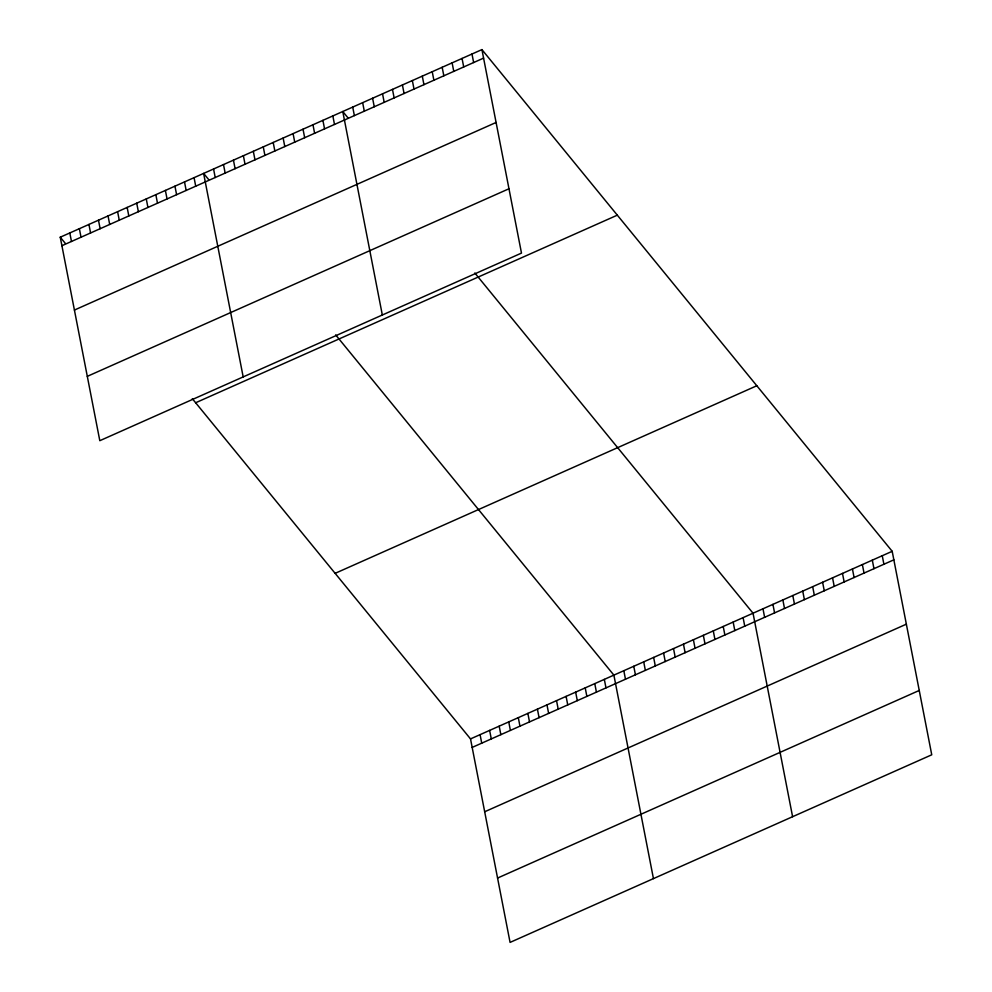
<?xml version="1.0" encoding="UTF-8"?>
<svg xmlns="http://www.w3.org/2000/svg" width="992" height="992" viewBox="0 0 992 992"><rect width="100%" height="100%" fill="white"/><g stroke="black" fill="none" stroke-linecap="round" stroke-linejoin="round"><path stroke-width="1.49" d="M481.926 49.6L521.482 253.096L99.808 440.696L60.252 237.2L481.926 49.6L892.192 551.304L931.748 754.8L510.074 942.4L470.518 738.904L192.299 398.672M61.913 245.718L483.588 58.119M74.412 310.062L496.087 122.462M87.308 376.352L508.983 188.753M195.635 402.764L617.309 215.165M335.135 573.339L756.809 385.752M470.518 738.904L892.192 551.304M472.167 747.422L893.842 559.835M484.679 811.766L906.353 624.166M497.562 878.056L919.237 690.457M347.795 117.639L342.773 111.513L382.329 314.997M474.821 272.986L753.04 613.217L792.596 816.714M208.642 179.552L203.62 173.414L243.176 376.91M335.668 334.887L613.887 675.13L653.443 878.614M60.252 237.2L65.274 243.325M882.248 555.731L883.909 564.25M872.315 560.158L873.964 568.676M862.37 564.572L864.032 573.091M852.438 568.999L854.087 577.518M842.493 573.426L844.155 581.944M832.548 577.84L834.21 586.359M822.616 582.267L824.265 590.786M812.671 586.681L814.333 595.2M802.739 591.108L804.388 599.627M792.794 595.535L794.456 604.054M782.862 599.949L784.511 608.468M772.917 604.376L774.578 612.895M762.972 608.79L764.634 617.309M743.095 617.644L744.756 626.163M733.162 622.058L734.812 630.577M723.218 626.485L724.879 635.004M713.285 630.9L714.934 639.431M703.34 635.326L705.002 643.845M693.396 639.753L695.057 648.272M683.463 644.168L685.112 652.686M673.518 648.594L675.18 657.113M663.586 653.021L665.235 661.54M653.641 657.436L655.303 665.954M643.709 661.862L645.358 670.381M633.764 666.277L635.426 674.796M623.819 670.704L625.481 679.222M604.326 679.384L605.988 687.902M594.766 683.624L596.428 692.143M471.994 54.027L473.643 62.546M585.218 687.878L586.867 696.396M462.049 58.441L463.71 66.96M575.658 692.131L577.307 700.65M452.116 62.868L453.766 71.387M566.097 696.384L567.746 704.903M442.172 67.282L443.833 75.814M556.537 700.637L558.198 709.156M432.227 71.709L433.888 80.228M546.976 704.89L548.638 713.409M422.294 76.136L423.944 84.655M537.416 709.144L539.078 717.662M412.35 80.55L414.011 89.069M527.868 713.397L529.517 721.916M402.417 84.977L404.066 93.496M518.308 717.65L519.957 726.169M392.472 89.392L394.134 97.923M508.747 721.903L510.409 730.422M382.54 93.818L384.189 102.337M499.187 726.156L500.848 734.675M372.595 98.245L374.257 106.764M489.626 730.41L491.288 738.928M362.65 102.66L364.312 111.178M480.078 734.65L481.728 743.182M352.718 107.086L354.367 115.605M332.841 115.928L334.49 124.446M322.896 120.354L324.558 128.873M312.964 124.769L314.613 133.288M303.019 129.196L304.68 137.714M293.074 133.622L294.736 142.141M283.142 138.037L284.791 146.556M273.197 142.464L274.858 150.982M263.264 146.878L264.914 155.397M253.32 151.305L254.981 159.824M243.387 155.732L245.036 164.25M233.442 160.146L235.104 168.665M223.498 164.573L225.159 173.092M213.565 168.987L215.214 177.518M194.06 177.667L195.722 186.186M184.512 181.92L186.161 190.439M174.952 186.174L176.601 194.692M165.391 190.427L167.053 198.946M155.831 194.68L157.492 203.199M146.27 198.933L147.932 207.452M136.722 203.186L138.372 211.705M127.162 207.427L128.811 215.958M117.602 211.68L119.263 220.199M108.041 215.934L109.703 224.452M98.481 220.187L100.142 228.706M88.933 224.44L90.582 232.959M79.372 228.693L81.022 237.212M69.812 232.946L71.474 241.465"/></g></svg>
